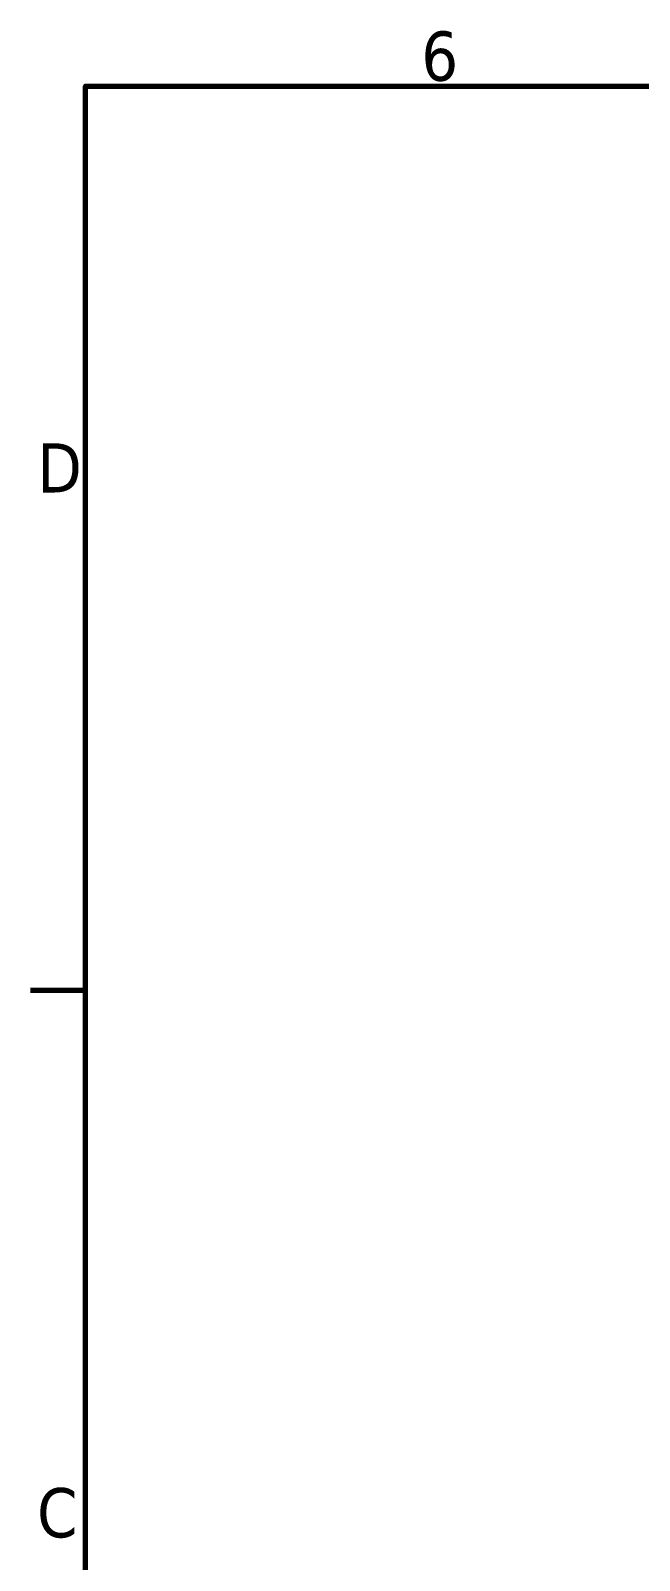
# Model space of a CAD drawing. Header units: millimetres. Extents: x 0 to 2625, y 0 to 1856.
# Drawn here: x 38 to 309, y 1139 to 1818 of the extents above; entities that cross this region are included whole.
import ezdxf

# ---------------------------------------------------------------- set-up
doc = ezdxf.new("R2010")
doc.units = ezdxf.units.MM
doc.header["$LTSCALE"] = 6.25
doc.layers.add('Border (ISO)', color=7, linetype='Continuous', lineweight=70)
doc.styles.add('Note Text (ISO)', font='tahoma.ttf')

# ---------------------------------------------------------------- blocks, each defined once
blk = doc.blocks.new('Borders Default Border')
at = {"layer": 'Border (ISO)'}
blk.add_line((10, 222.75), (6.1, 222.75), dxfattribs=at)
at = {"layer": 'Border (ISO)', "flags": 128}
blk.add_lwpolyline([(10, 10), (10, 287), (410, 287), (410, 10), (10, 10)], dxfattribs=at)
at = {"layer": 'Border (ISO)', "char_height": 3.5, "attachment_point": 7, "style": 'Note Text (ISO)'}
for s, insert in [('6', (33.88, 287.33)), ('D', (6.57, 258.13)), ('C', (6.56, 183.81))]:
    blk.add_mtext(s, dxfattribs=dict(at, insert=insert))

msp = doc.modelspace()

# ---------------------------------------------------------------- block references
at = {"xscale": 6.25, "yscale": 6.25, "zscale": 6.25}
msp.add_blockref('Borders Default Border', (0, 0), dxfattribs=at)

doc.saveas('drawing.dxf')
